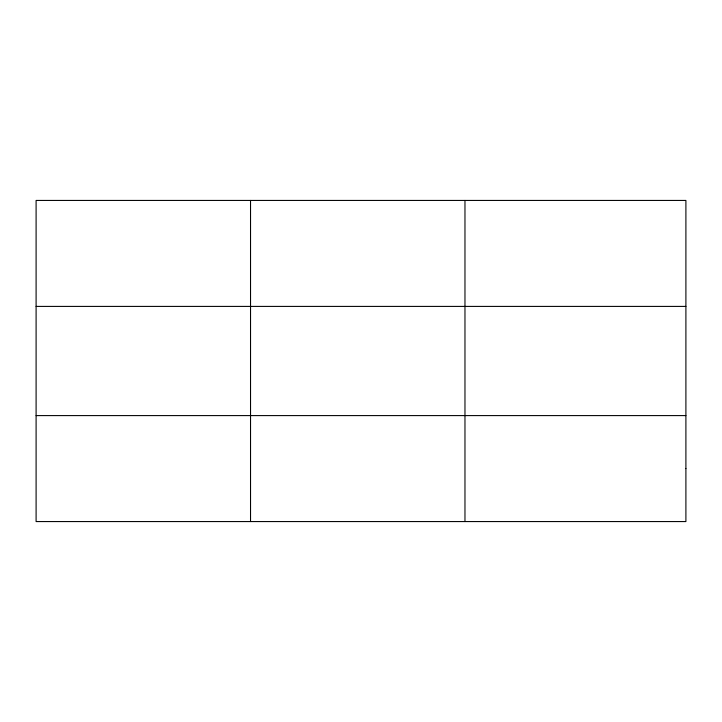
<?xml version="1.0" encoding="UTF-8"?>
<svg xmlns="http://www.w3.org/2000/svg" width="722" height="722" viewBox="0 0 722 722"><rect width="100%" height="100%" fill="white"/><g stroke="black" fill="none" stroke-linecap="round" stroke-linejoin="round"><path stroke-width="1.08" d="M250.534 200.436L250.534 521.564M464.968 200.436L464.968 521.564M36.1 306.408L685.9 306.408M36.1 415.592L685.9 415.592M685.9 468.578L685.9 521.564L36.1 521.564L36.1 200.436L685.9 200.436L685.9 468.578"/></g></svg>
